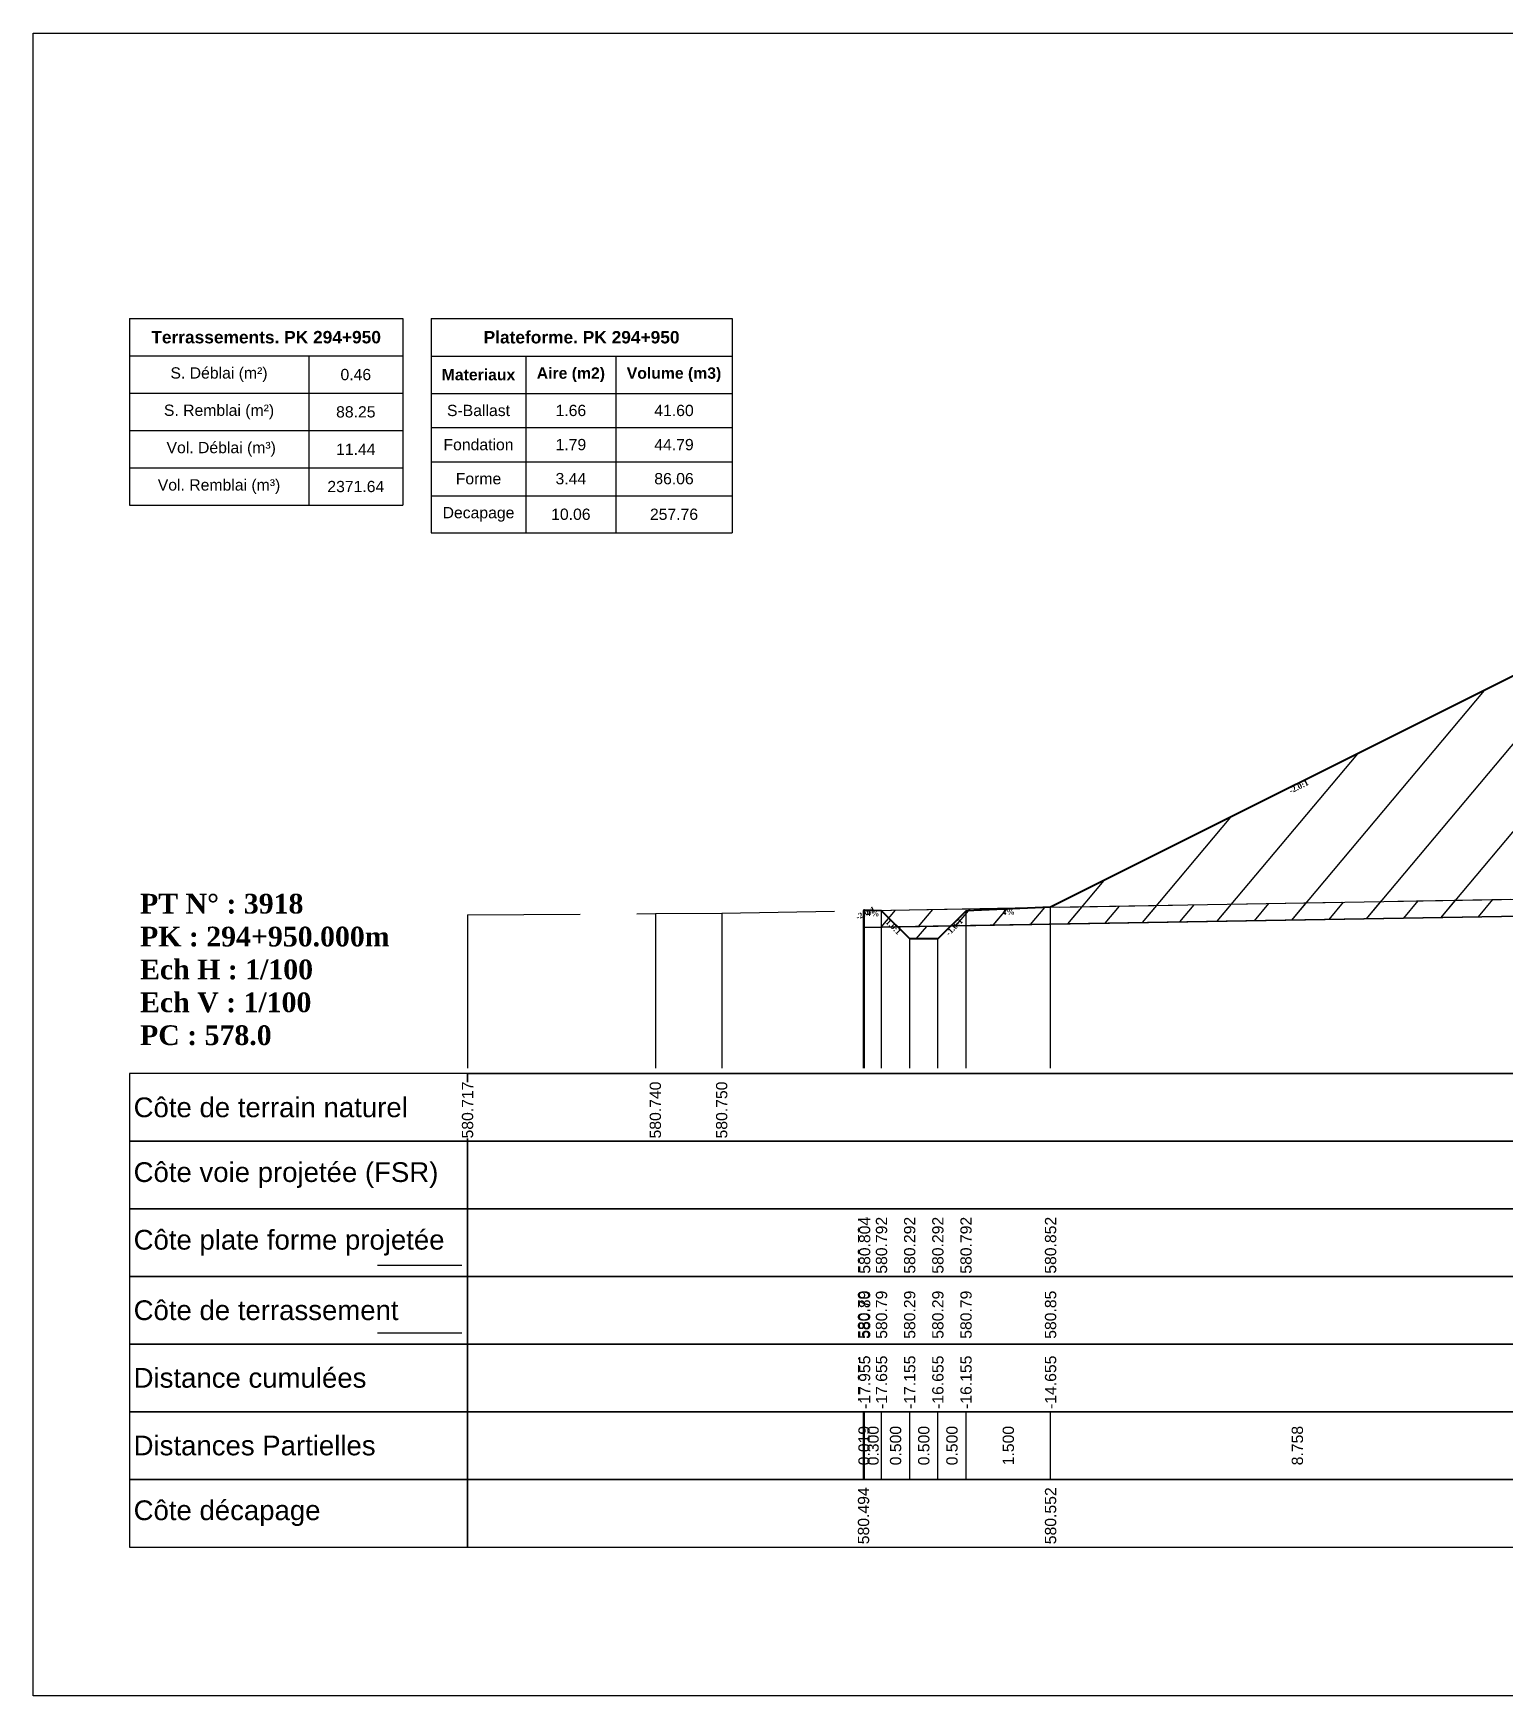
# Model space of a CAD drawing. Header units: millimetres. Extents: x 2762 to 3076, y 916 to 3305.
# Drawn here: x 2865.67 to 2891.78, y 1213.65 to 1243.15 of the extents above; entities that cross this region are included whole.
import ezdxf

# ---------------------------------------------------------------- set-up
doc = ezdxf.new("R2010")
doc.units = ezdxf.units.MM
doc.header["$LTSCALE"] = 2
doc.linetypes.add('CACHE', pattern=[9.525, 6.35, -3.175])
doc.linetypes.add('DASHED', pattern=[0.75, 0.5, -0.25])
for name, color, linetype in [('C-ANNO-TABL', 1, 'Continuous'), ('C-ANNO-TABL-TEXT', 150, 'Continuous'), ('C-ANNO-TABL-TITL', 150, 'Continuous'), ('C-ANNO-TABL-TTBL', 5, 'Continuous'), ('C-ROAD-CORR', 5, 'Continuous'), ('C-ROAD-SCTN', 7, 'Continuous')]:
    doc.layers.add(name, color=color, linetype=linetype)
doc.styles.add('ARIAL', font='arial.ttf')
doc.styles.add('C3D_Etiquette', font='romans.shx')
doc.styles.add('C3D_Profil_Travers', font='romans.shx')
doc.styles.get("Standard").update_dxf_attribs({"font": 'arial.ttf'})

msp = doc.modelspace()

# ---------------------------------------------------------------- hatches: boundary and pattern name
at = {"linetype": 'Continuous', "lineweight": -3}
h = msp.add_hatch(dxfattribs=at)
h.set_pattern_fill('_U', color=3, angle=50, style=0, pattern_type=0)
h.set_pattern_definition([(50, (2913.4759, 1228.2086), (-0.766044, 0.642788), [])])
h.paths.add_polyline_path([(2913.476, 1228.209), (2913.589, 1228.322), (2913.889, 1228.334), (2913.942, 1228.543), (2913.942, 1228.243)])
h.paths.add_polyline_path([(2881.954, 1227.305), (2882.225, 1227.576), (2883.725, 1227.636), (2892.483, 1232.015), (2900.48, 1232.334), (2902.876, 1232.239), (2910.589, 1228.382), (2912.089, 1228.322), (2912.264, 1228.147), (2898.143, 1227.597), (2897.686, 1227.576), (2897.419, 1227.574)])
h.paths.add_polyline_path([(2880.406, 1227.278), (2880.406, 1227.578), (2880.425, 1227.588), (2880.725, 1227.576), (2881.012, 1227.288)])
h = msp.add_hatch(dxfattribs=at)
h.set_pattern_fill('_U', color=150, scale=0.5, angle=50, style=0, pattern_type=0)
h.set_pattern_definition([(50, (2913.47587, 1228.2086), (-0.383022, 0.321394), [])])
h.paths.add_polyline_path([(2913.476, 1228.209), (2913.589, 1228.322), (2913.889, 1228.334), (2913.942, 1228.543), (2913.942, 1228.243)])
h.paths.add_polyline_path([(2910.589, 1228.382), (2913.066, 1228.479), (2913.942, 1228.543), (2913.889, 1228.334), (2913.589, 1228.322), (2913.476, 1228.209), (2913.066, 1228.179), (2912.264, 1228.147), (2912.089, 1228.322)])
h.paths.add_polyline_path([(2881.954, 1227.305), (2882.225, 1227.576), (2883.725, 1227.636), (2897.419, 1227.874), (2897.686, 1227.876), (2898.143, 1227.897), (2910.589, 1228.382), (2912.089, 1228.322), (2912.264, 1228.147), (2898.143, 1227.597), (2897.686, 1227.576), (2897.419, 1227.574)])
h.paths.add_polyline_path([(2880.587, 1227.581), (2883.725, 1227.636), (2882.225, 1227.576), (2881.954, 1227.305), (2881.012, 1227.288), (2880.725, 1227.576)])
h.paths.add_polyline_path([(2880.406, 1227.278), (2880.406, 1227.578), (2880.587, 1227.581), (2880.725, 1227.576), (2881.012, 1227.288)])
h = msp.add_hatch(dxfattribs=at)
h.set_pattern_fill('_U', color=1, angle=50, style=0, pattern_type=0)
h.set_pattern_definition([(50, (2912.2641, 1228.1474), (-0.766044, 0.642788), [])])
h.paths.add_polyline_path([(2912.264, 1228.147), (2913.066, 1228.179), (2913.476, 1228.209), (2913.089, 1227.822), (2912.589, 1227.822)])
h.paths.add_polyline_path([(2881.012, 1227.288), (2881.954, 1227.305), (2881.725, 1227.076), (2881.225, 1227.076)])

# ---------------------------------------------------------------- linework, layer by layer
at = {"color": 253, "linetype": 'Continuous', "lineweight": -3}
for p, q in [((2883.725, 1227.636), (2892.483, 1232.015)), ((2883.725, 1227.636), (2897.419, 1227.874)), ((2880.406, 1227.578), (2880.425, 1227.588)), ((2880.406, 1227.578), (2880.587, 1227.581)), ((2880.406, 1227.278), (2880.406, 1227.578)), ((2880.406, 1227.278), (2880.406, 1227.578)), ((2880.425, 1227.588), (2880.725, 1227.576)), ((2880.587, 1227.581), (2883.725, 1227.636)), ((2880.725, 1227.576), (2880.587, 1227.581)), ((2880.587, 1227.581), (2880.725, 1227.576)), ((2881.012, 1227.288), (2880.725, 1227.576)), ((2880.725, 1227.576), (2881.012, 1227.288)), ((2880.725, 1227.576), (2881.012, 1227.288)), ((2881.954, 1227.305), (2882.225, 1227.576)), ((2882.225, 1227.576), (2881.954, 1227.305)), ((2881.954, 1227.305), (2882.225, 1227.576)), ((2897.419, 1227.574), (2881.954, 1227.305)), ((2897.419, 1227.574), (2881.954, 1227.305)), ((2882.225, 1227.576), (2883.725, 1227.636)), ((2883.725, 1227.636), (2882.225, 1227.576)), ((2882.225, 1227.576), (2883.725, 1227.636)), ((2881.012, 1227.288), (2880.406, 1227.278)), ((2881.012, 1227.288), (2880.406, 1227.278)), ((2881.954, 1227.305), (2881.012, 1227.288)), ((2881.012, 1227.288), (2881.954, 1227.305)), ((2881.225, 1227.076), (2881.012, 1227.288)), ((2881.954, 1227.305), (2881.725, 1227.076)), ((2881.725, 1227.076), (2881.225, 1227.076))]:
    msp.add_line(p, q, dxfattribs=at)
at = {"color": 105, "linetype": 'DASHED', "lineweight": -3, "ltscale": 2}
for p, q in [((2877.889, 1227.534), (2897.419, 1227.874)), ((2873.38, 1227.501), (2876.712, 1227.524)), ((2876.712, 1227.524), (2877.889, 1227.534))]:
    msp.add_line(p, q, dxfattribs=at)
at = {"color": 98, "linetype": 'CACHE', "lineweight": -3}
for p, q in [((2873.38, 1227.501), (2873.38, 1224.784)), ((2876.712, 1227.524), (2876.712, 1224.784)), ((2877.889, 1227.534), (2877.889, 1224.784))]:
    msp.add_line(p, q, dxfattribs=at)
at = {"color": 8, "linetype": 'CACHE', "lineweight": -3}
for p, q in [((2880.406, 1224.784), (2880.406, 1227.578)), ((2880.425, 1224.784), (2880.425, 1227.588)), ((2880.725, 1224.784), (2880.725, 1227.576)), ((2882.225, 1224.784), (2882.225, 1227.576)), ((2883.725, 1224.784), (2883.725, 1227.636)), ((2881.225, 1224.784), (2881.225, 1227.076)), ((2881.725, 1224.784), (2881.725, 1227.076))]:
    msp.add_line(p, q, dxfattribs=at)
at = {"color": 6, "linetype": 'Continuous', "lineweight": -3}
for p, q in [((2883.725, 1227.336), (2897.419, 1227.574)), ((2880.406, 1227.278), (2883.725, 1227.336))]:
    msp.add_line(p, q, dxfattribs=at)
at = {"color": 7, "linetype": 'Continuous', "lineweight": -3}
for p, q in [((2873.379, 1224.684), (2923.381, 1224.684)), ((2880.406, 1217.484), (2880.406, 1218.684)), ((2880.425, 1217.484), (2880.425, 1218.684)), ((2880.425, 1217.484), (2880.425, 1218.684)), ((2880.725, 1217.484), (2880.725, 1218.684)), ((2880.725, 1217.484), (2880.725, 1218.684)), ((2881.225, 1217.484), (2881.225, 1218.684)), ((2881.225, 1217.484), (2881.225, 1218.684)), ((2881.725, 1217.484), (2881.725, 1218.684)), ((2881.725, 1217.484), (2881.725, 1218.684)), ((2882.225, 1217.484), (2882.225, 1218.684)), ((2882.225, 1217.484), (2882.225, 1218.684)), ((2883.725, 1217.484), (2883.725, 1218.684)), ((2883.725, 1217.484), (2883.725, 1218.684))]:
    msp.add_line(p, q, dxfattribs=at)
at = {"color": 154, "linetype": 'Continuous', "lineweight": -3}
msp.add_line((2871.779, 1221.284), (2873.279, 1221.284), dxfattribs=at)
at = {"color": 1, "linetype": 'Continuous', "lineweight": -3}
msp.add_line((2871.779, 1220.084), (2873.279, 1220.084), dxfattribs=at)
at = {"color": 7, "linetype": 'Continuous', "lineweight": -3}
for points in [[(2873.379, 1223.484), (2873.379, 1224.684), (2867.379, 1224.684), (2867.379, 1223.484)], [(2873.379, 1223.484), (2923.381, 1223.484), (2923.381, 1224.684), (2873.379, 1224.684)], [(2873.379, 1222.284), (2873.379, 1223.484), (2867.379, 1223.484), (2867.379, 1222.284)], [(2873.379, 1222.284), (2923.381, 1222.284), (2923.381, 1223.484), (2873.379, 1223.484)], [(2873.379, 1221.084), (2873.379, 1222.284), (2867.379, 1222.284), (2867.379, 1221.084)], [(2873.379, 1221.084), (2923.381, 1221.084), (2923.381, 1222.284), (2873.379, 1222.284)], [(2873.379, 1219.884), (2873.379, 1221.084), (2867.379, 1221.084), (2867.379, 1219.884)], [(2873.379, 1219.884), (2923.381, 1219.884), (2923.381, 1221.084), (2873.379, 1221.084)], [(2873.379, 1218.684), (2873.379, 1219.884), (2867.379, 1219.884), (2867.379, 1218.684)], [(2873.379, 1218.684), (2923.381, 1218.684), (2923.381, 1219.884), (2873.379, 1219.884)], [(2873.379, 1217.484), (2873.379, 1218.684), (2867.379, 1218.684), (2867.379, 1217.484)], [(2873.379, 1217.484), (2923.381, 1217.484), (2923.381, 1218.684), (2873.379, 1218.684)], [(2873.379, 1216.284), (2873.379, 1217.484), (2867.379, 1217.484), (2867.379, 1216.284)], [(2873.379, 1216.284), (2923.381, 1216.284), (2923.381, 1217.484), (2873.379, 1217.484)]]:
    msp.add_3dface(points, dxfattribs=at)
at = {"layer": 'C-ANNO-TABL', "color": 7, "linetype": 'Continuous', "lineweight": -3}
for p, q in [((2867.379, 1237.419), (2870.56, 1237.419)), ((2870.56, 1237.419), (2872.232, 1237.419)), ((2870.56, 1237.419), (2870.56, 1236.757)), ((2872.732, 1237.416), (2874.414, 1237.416)), ((2874.414, 1237.416), (2876.01, 1237.416)), ((2874.414, 1237.416), (2874.414, 1236.754)), ((2876.01, 1237.416), (2878.073, 1237.416)), ((2876.01, 1237.416), (2876.01, 1236.754)), ((2867.379, 1236.757), (2870.56, 1236.757)), ((2870.56, 1236.757), (2872.232, 1236.757)), ((2870.56, 1236.757), (2870.56, 1236.095)), ((2872.732, 1236.754), (2874.414, 1236.754)), ((2874.414, 1236.754), (2876.01, 1236.754)), ((2874.414, 1236.754), (2874.414, 1236.147)), ((2876.01, 1236.754), (2878.073, 1236.754)), ((2876.01, 1236.754), (2876.01, 1236.147)), ((2867.379, 1236.095), (2870.56, 1236.095)), ((2870.56, 1236.095), (2872.232, 1236.095)), ((2870.56, 1236.095), (2870.56, 1235.432)), ((2872.732, 1236.147), (2874.414, 1236.147)), ((2874.414, 1236.147), (2876.01, 1236.147)), ((2874.414, 1236.147), (2874.414, 1235.543)), ((2876.01, 1236.147), (2878.073, 1236.147)), ((2876.01, 1236.147), (2876.01, 1235.543)), ((2872.732, 1235.543), (2874.414, 1235.543)), ((2874.414, 1235.543), (2876.01, 1235.543)), ((2874.414, 1235.543), (2874.414, 1234.939)), ((2876.01, 1235.543), (2878.073, 1235.543)), ((2876.01, 1235.543), (2876.01, 1234.939)), ((2867.379, 1235.432), (2870.56, 1235.432)), ((2870.56, 1235.432), (2872.232, 1235.432)), ((2870.56, 1235.432), (2870.56, 1234.77)), ((2872.732, 1234.939), (2874.414, 1234.939)), ((2874.414, 1234.939), (2876.01, 1234.939)), ((2874.414, 1234.939), (2874.414, 1234.28)), ((2876.01, 1234.939), (2878.073, 1234.939)), ((2876.01, 1234.939), (2876.01, 1234.28))]:
    msp.add_line(p, q, dxfattribs=at)
at = {"layer": 'C-ANNO-TABL-TTBL', "color": 7, "linetype": 'Continuous', "lineweight": -3}
for p, q in [((2867.379, 1238.084), (2872.232, 1238.084)), ((2867.379, 1238.084), (2867.379, 1237.419)), ((2872.232, 1238.084), (2872.232, 1237.419)), ((2872.732, 1238.084), (2878.073, 1238.084)), ((2872.732, 1238.084), (2872.732, 1237.416)), ((2878.073, 1238.084), (2878.073, 1237.416)), ((2867.379, 1237.419), (2867.379, 1236.757)), ((2872.232, 1237.419), (2872.232, 1236.757)), ((2872.732, 1237.416), (2872.732, 1236.754)), ((2878.073, 1237.416), (2878.073, 1236.754)), ((2867.379, 1236.757), (2867.379, 1236.095)), ((2872.232, 1236.757), (2872.232, 1236.095)), ((2872.732, 1236.754), (2872.732, 1236.147)), ((2878.073, 1236.754), (2878.073, 1236.147)), ((2867.379, 1236.095), (2867.379, 1235.432)), ((2872.232, 1236.095), (2872.232, 1235.432)), ((2872.732, 1236.147), (2872.732, 1235.543)), ((2878.073, 1236.147), (2878.073, 1235.543)), ((2872.732, 1235.543), (2872.732, 1234.939)), ((2878.073, 1235.543), (2878.073, 1234.939)), ((2867.379, 1235.432), (2867.379, 1234.77)), ((2872.232, 1235.432), (2872.232, 1234.77)), ((2872.732, 1234.939), (2872.732, 1234.28)), ((2878.073, 1234.939), (2878.073, 1234.28)), ((2867.379, 1234.77), (2870.56, 1234.77)), ((2870.56, 1234.77), (2872.232, 1234.77)), ((2872.732, 1234.28), (2874.414, 1234.28)), ((2874.414, 1234.28), (2876.01, 1234.28)), ((2876.01, 1234.28), (2878.073, 1234.28))]:
    msp.add_line(p, q, dxfattribs=at)
at = {"layer": 'C-ROAD-CORR', "color": 1, "linetype": 'Continuous', "lineweight": 40}
for p, q in [((2892.483, 1232.015), (2883.725, 1227.636)), ((2880.425, 1227.588), (2880.406, 1227.578)), ((2880.725, 1227.576), (2880.425, 1227.588)), ((2881.225, 1227.076), (2880.725, 1227.576)), ((2882.225, 1227.576), (2881.725, 1227.076)), ((2883.725, 1227.636), (2882.225, 1227.576)), ((2881.725, 1227.076), (2881.225, 1227.076))]:
    msp.add_line(p, q, dxfattribs=at)
at = {"layer": 'C-ROAD-CORR', "color": 1, "linetype": 'Continuous', "lineweight": -3}
for p, q in [((2881.225, 1227.076), (2880.725, 1227.576)), ((2882.225, 1227.576), (2881.725, 1227.076))]:
    msp.add_line(p, q, dxfattribs=at)
at = {"layer": 'C-ROAD-SCTN', "color": 154, "linetype": 'Continuous', "lineweight": -3}
for p, q in [((2883.725, 1227.636), (2892.483, 1232.015)), ((2880.406, 1227.578), (2880.425, 1227.588)), ((2880.425, 1227.588), (2880.725, 1227.576)), ((2880.725, 1227.576), (2881.225, 1227.076)), ((2881.725, 1227.076), (2882.225, 1227.576)), ((2882.225, 1227.576), (2883.725, 1227.636)), ((2881.225, 1227.076), (2881.725, 1227.076))]:
    msp.add_line(p, q, dxfattribs=at)
at = {"layer": 'C-ROAD-SCTN', "color": 1, "linetype": 'Continuous', "lineweight": -3}
for p, q in [((2883.725, 1227.636), (2892.483, 1232.015)), ((2880.406, 1227.578), (2880.425, 1227.588)), ((2880.425, 1227.588), (2880.725, 1227.576)), ((2880.725, 1227.576), (2881.225, 1227.076)), ((2881.725, 1227.076), (2882.225, 1227.576)), ((2882.225, 1227.576), (2883.725, 1227.636)), ((2881.225, 1227.076), (2881.725, 1227.076))]:
    msp.add_line(p, q, dxfattribs=at)

# ---------------------------------------------------------------- texts
at = {"color": 7, "linetype": 'Continuous', "lineweight": -3, "char_height": 0.1, "attachment_point": 2, "style": 'C3D_Etiquette'}
for s, insert, width, rotation in [('{\\fTimes New Roman|b1|i0|c0|p18;-2.0:1}', (2888.106, 1229.822), 0.34598, 26.5651), ('{\\fTimes New Roman|b1|i0|c0|p18;-2.0:1}', (2880.417, 1227.579), 0.34598, 26.5651), ('{\\fTimes New Roman|b1|i0|c0|p18;4%}', (2880.575, 1227.578), 0.37094, 357.7094), ('{\\fTimes New Roman|b1|i0|c0|p18;4%}', (2882.975, 1227.602), 0.42071, 2.2906), ('{\\fTimes New Roman|b1|i0|c0|p18;1.0:1}', (2880.972, 1227.323), 0.29001, 315), ('{\\fTimes New Roman|b1|i0|c0|p18;-1.0:1}', (2881.978, 1227.323), 0.34598, 45)]:
    msp.add_mtext(s, dxfattribs=dict(at, insert=insert, width=width, rotation=rotation))
at = {"color": 7, "linetype": 'Continuous', "lineweight": -3, "char_height": 0.35}
for s, insert, attachment_point, style in [('{\\fTimes New Roman|b1|i0|c0|p18;PT N° : 3918\\PPK : 294+950.000m\\PEch H : 1/100\\PEch V : 1/100\\PPC : 578.0}', (2867.568, 1225.184), 7, 'C3D_Profil_Travers'), ('{\\fArial|b0|i0|c0|p34;Côte de terrain naturel}', (2867.454, 1224.084), 4, 'C3D_Etiquette'), ('{\\fArial|b0|i0|c0|p34;Côte plate forme projetée}', (2867.454, 1221.684), 4, 'C3D_Etiquette'), ('{\\fArial|b0|i0|c0|p34;Côte de terrassement}', (2867.454, 1220.484), 4, 'C3D_Etiquette'), ('{\\fArial|b0|i0|c0|p34;Distance cumulées}', (2867.454, 1219.284), 4, 'C3D_Etiquette'), ('{\\fArial|b0|i0|c0|p34;Distances Partielles}', (2867.454, 1218.084), 4, 'C3D_Etiquette'), ('{\\fArial|b0|i0|c0|p34;Côte décapage}', (2867.454, 1216.884), 4, 'C3D_Etiquette')]:
    msp.add_mtext(s, dxfattribs=dict(at, insert=insert, attachment_point=attachment_point, style=style))
at = {"color": 7, "linetype": 'Continuous', "lineweight": -3, "insert": (2867.454, 1222.884), "char_height": 0.35, "attachment_point": 4}
msp.add_mtext('{\\fArial|b0|i0|c0|p34;Côte voie projetée (FSR)}', dxfattribs=at)
at = {"color": 7, "linetype": 'Continuous', "lineweight": -3, "char_height": 0.2, "rotation": 90, "style": 'C3D_Profil_Travers'}
for s, insert, attachment_point in [('{\\fArial|b0|i0|c0|p34;580.79}', (2880.406, 1219.979), 4), ('{\\fArial|b0|i0|c0|p34;580.80}', (2880.425, 1219.979), 4), ('{\\fArial|b0|i0|c0|p34;580.79}', (2880.725, 1219.979), 4), ('{\\fArial|b0|i0|c0|p34;580.29}', (2881.225, 1219.979), 4), ('{\\fArial|b0|i0|c0|p34;580.29}', (2881.725, 1219.979), 4), ('{\\fArial|b0|i0|c0|p34;580.79}', (2882.225, 1219.979), 4), ('{\\fArial|b0|i0|c0|p34;580.85}', (2883.725, 1219.979), 4), ('{\\fArial|b0|i0|c0|p34;0.019}', (2880.415, 1218.084), 5), ('{\\fArial|b0|i0|c0|p34;0.300}', (2880.575, 1218.084), 5), ('{\\fArial|b0|i0|c0|p34;0.500}', (2880.975, 1218.084), 5), ('{\\fArial|b0|i0|c0|p34;0.500}', (2881.475, 1218.084), 5), ('{\\fArial|b0|i0|c0|p34;0.500}', (2881.975, 1218.084), 5), ('{\\fArial|b0|i0|c0|p34;1.500}', (2882.975, 1218.084), 5), ('{\\fArial|b0|i0|c0|p34;8.758}', (2888.104, 1218.084), 5)]:
    msp.add_mtext(s, dxfattribs=dict(at, insert=insert, attachment_point=attachment_point))
at = {"layer": 'C-ANNO-TABL-TEXT', "color": 7, "linetype": 'Continuous', "lineweight": -3, "char_height": 0.2, "attachment_point": 5, "style": 'ARIAL'}
for s, insert in [('{\\fArial|b0|i0|c0|p34;\\C7;0.46}', (2871.396, 1237.088)), ('{\\fArial|b0|i0|c0|p34;\\C7;88.25}', (2871.396, 1236.426)), ('{\\fArial|b0|i0|c0|p34;\\C7;S-Ballast}', (2873.573, 1236.451)), ('{\\fArial|b0|i0|c0|p34;\\C7;1.66}', (2875.212, 1236.451)), ('{\\C18;\\c0;41.60}', (2877.042, 1236.451)), ('{\\fArial|b0|i0|c0|p34;\\C7;11.44}', (2871.396, 1235.764)), ('{\\fArial|b0|i0|c0|p34;\\C7;Fondation}', (2873.573, 1235.845)), ('{\\fArial|b0|i0|c0|p34;\\C7;1.79}', (2875.212, 1235.845)), ('{\\C18;\\c0;44.79}', (2877.042, 1235.845)), ('{\\fArial|b0|i0|c0|p34;\\C7;2371.64}', (2871.396, 1235.101)), ('{\\fArial|b0|i0|c0|p34;\\C7;Forme}', (2873.573, 1235.241)), ('{\\fArial|b0|i0|c0|p34;\\C7;3.44}', (2875.212, 1235.241)), ('{\\C18;\\c0;86.06}', (2877.042, 1235.241)), ('{\\fArial|b0|i0|c0|p34;\\C7;Decapage}', (2873.573, 1234.609)), ('{\\fArial|b0|i0|c0|p34;\\C7;10.06}', (2875.212, 1234.609)), ('{\\C18;\\c0;257.76}', (2877.042, 1234.609))]:
    msp.add_mtext(s, dxfattribs=dict(at, insert=insert))
at = {"layer": 'C-ANNO-TABL-TITL', "color": 7, "linetype": 'Continuous', "lineweight": -3, "attachment_point": 5, "style": 'ARIAL'}
for s, insert, char_height in [('{\\fArial|b1|i0|c0|p34;\\C7;Terrassements. PK 294+950}', (2869.805, 1237.751), 0.22), ('{\\fArial|b1|i0|c0|p34;\\C18;\\c0;Plateforme. PK 294+950}', (2875.402, 1237.75), 0.22), ('{\\fArial|b0|i0|c0|p34;\\C7;S. Déblai (m²) }', (2868.969, 1237.088), 0.2), ('{\\fArial|b1|i0|c0|p34;\\C7;Materiaux   }', (2873.573, 1237.085), 0.2), ('{\\fArial|b1|i0|c0|p34;\\C7;Aire (m2)}', (2875.212, 1237.085), 0.2), ('{\\fArial|b1|i0|c0|p34;\\C7;Volume (m3)}', (2877.042, 1237.085), 0.2), ('{\\fArial|b0|i0|c0|p34;\\C7;S. Remblai (m²) }', (2868.969, 1236.426), 0.2), ('{\\fArial|b0|i0|c0|p34;\\C7; Vol. Déblai (m³) }', (2868.969, 1235.764), 0.2), ('{\\fArial|b0|i0|c0|p34;\\C7;Vol. Remblai (m³)}', (2868.969, 1235.101), 0.2)]:
    msp.add_mtext(s, dxfattribs=dict(at, insert=insert, char_height=char_height))

# ---------------------------------------------------------------- next in the draw order: texts
at = {"color": 7, "linetype": 'Continuous', "lineweight": -3, "char_height": 0.2, "attachment_point": 4, "rotation": 90, "style": 'C3D_Profil_Travers', "bg_fill": 3, "box_fill_scale": 1.000375, "bg_fill_color": 256, "bg_fill_true_color": 13158600, "bg_fill_transparency": 0}
for s, insert, width in [('{\\fArial|b0|i0|c0|p34;580.717}', (2873.38, 1223.534), 0.99553), ('{\\fArial|b0|i0|c0|p34;580.740}', (2876.712, 1223.534), 0.99484), ('{\\fArial|b0|i0|c0|p34;580.750}', (2877.889, 1223.534), 0.99484), ('{\\fArial|b0|i0|c0|p34;580.794}', (2880.406, 1221.134), 0.99471), ('{\\fArial|b0|i0|c0|p34;580.292}', (2881.225, 1221.134), 0.99347), ('{\\fArial|b0|i0|c0|p34;580.292}', (2881.725, 1221.134), 0.99347), ('{\\fArial|b0|i0|c0|p34;580.792}', (2882.225, 1221.134), 0.99347), ('{\\fArial|b0|i0|c0|p34;580.852}', (2883.725, 1221.134), 0.99347), ('{\\fArial|b0|i0|c0|p34;\\C256;-17.974}', (2880.406, 1218.734), 0.93449), ('{\\fArial|b0|i0|c0|p34;\\C256;-17.155}', (2881.225, 1218.734), 0.93683), ('{\\fArial|b0|i0|c0|p34;\\C256;-16.655}', (2881.725, 1218.734), 0.93683), ('{\\fArial|b0|i0|c0|p34;\\C256;-16.155}', (2882.225, 1218.734), 0.93683), ('{\\fArial|b0|i0|c0|p34;\\C256;-14.655}', (2883.725, 1218.734), 0.93683), ('{\\fArial|b0|i0|c0|p34;580.494}', (2880.406, 1216.334), 0.99471), ('{\\fArial|b0|i0|c0|p34;580.552}', (2883.725, 1216.334), 0.99347)]:
    msp.add_mtext(s, dxfattribs=dict(at, insert=insert, width=width))

# ---------------------------------------------------------------- next in the draw order: texts
for s, insert, width in [('{\\fArial|b0|i0|c0|p34;580.804}', (2880.425, 1221.134), 0.99471), ('{\\fArial|b0|i0|c0|p34;\\C256;-17.955}', (2880.425, 1218.734), 0.93683)]:
    msp.add_mtext(s, dxfattribs=dict(at, insert=insert, width=width))

# ---------------------------------------------------------------- next in the draw order: texts
for s, insert, width in [('{\\fArial|b0|i0|c0|p34;580.792}', (2880.725, 1221.134), 0.99347), ('{\\fArial|b0|i0|c0|p34;\\C256;-17.655}', (2880.725, 1218.734), 0.93683)]:
    msp.add_mtext(s, dxfattribs=dict(at, insert=insert, width=width))

# ---------------------------------------------------------------- next in the draw order: linework, layer by layer
msp.add_lwpolyline([(2865.673, 1243.145), (2925.277, 1243.145), (2925.277, 1213.645), (2865.673, 1213.645)], close=True)

doc.saveas('drawing.dxf')
